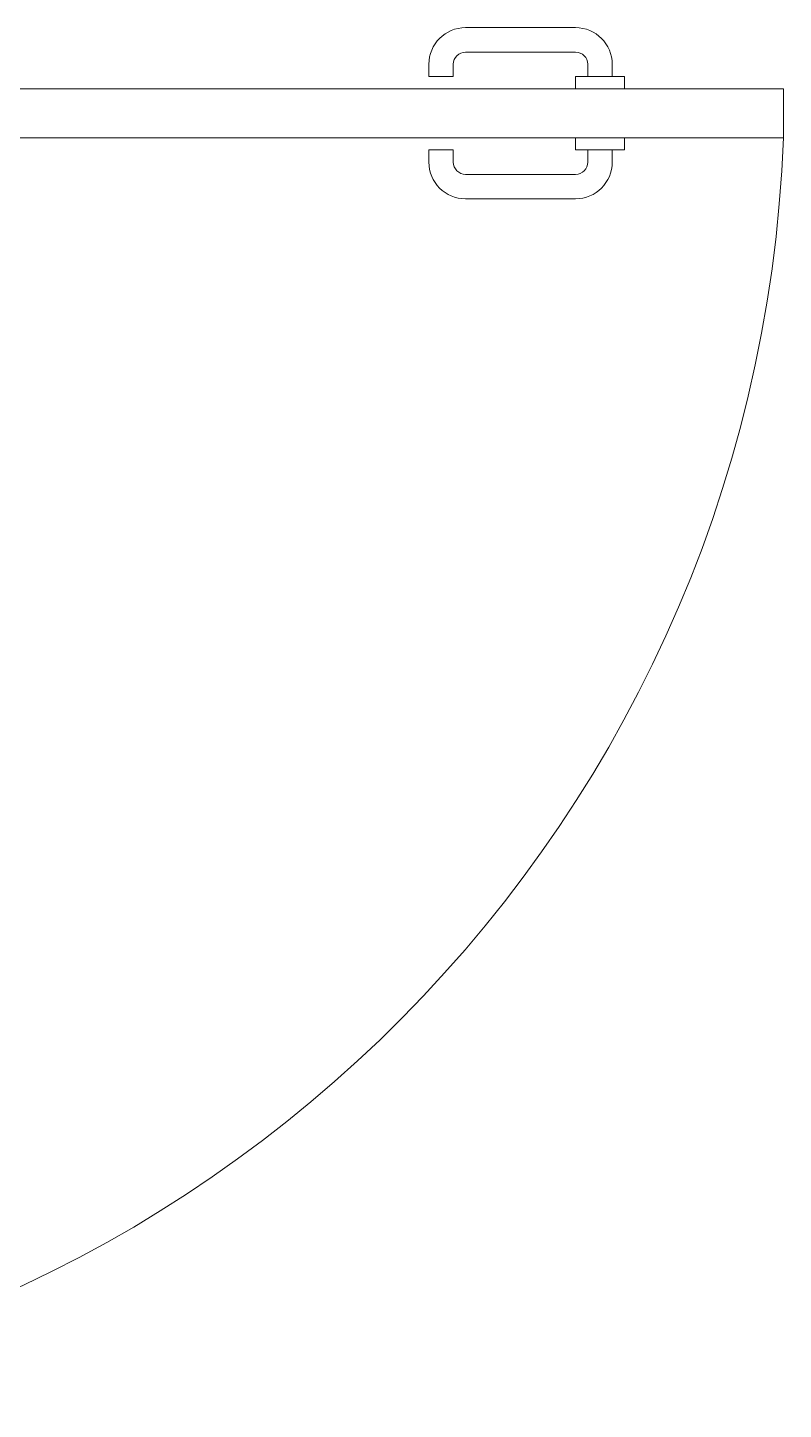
# Model space of a CAD drawing. Header units: metres. Extents: x 75097 to 220695, y -1557923 to -1361206.
# Drawn here: x 100961 to 101580, y -1449543 to -1448413 of the extents above; entities that cross this region are included whole.
import ezdxf

# ---------------------------------------------------------------- set-up
doc = ezdxf.new("R2010")
doc.units = ezdxf.units.M
doc.layers.get('0').update_dxf_attribs({"lineweight": 0})
doc.layers.add('A-100 - Copy$0$Wooden Joinery', color=8, linetype='Continuous', lineweight=0)

# ---------------------------------------------------------------- blocks, each defined once
blk = doc.blocks.new('A-100 - Copy$0$A$C72370EFE')
at = {"layer": 'A-100 - Copy$0$Wooden Joinery'}
for p, q in [((-0.01, -0.03), (-0.01, -0.07)), ((0, -0.03), (-0.01, -0.03)), ((0.04, -0.03), (0.05, -0.03)), ((0.05, -0.03), (0.05, -0.07)), ((-0.01, -0.04), (-0.02, -0.04)), ((0.05, -0.04), (0.06, -0.04)), ((-0.01, -0.06), (-0.02, -0.06)), ((0.05, -0.06), (0.06, -0.06)), ((-0.05, -0.07), (-0.05, -0.16)), ((-0.03, -0.07), (-0.03, -0.16)), ((0, -0.07), (-0.01, -0.07)), ((0.04, -0.07), (0.05, -0.07)), ((0.07, -0.07), (0.07, -0.16)), ((0.09, -0.07), (0.09, -0.16)), ((-0.01, -0.17), (-0.02, -0.17)), ((-0.01, -0.17), (-0.01, -0.19)), ((0.05, -0.17), (0.06, -0.17)), ((0.05, -0.17), (0.05, -0.19)), ((-0.01, -0.19), (-0.02, -0.19)), ((0.05, -0.19), (0.06, -0.19))]:
    blk.add_line(p, q, dxfattribs=at)
for centre, radius, start, end in [((-0.02, -0.07), 0.03, 90, 180), ((0.06, -0.07), 0.03, 0, 90), ((-0.02, -0.07), 0.01, 90, 180), ((0.06, -0.07), 0.01, 0, 90), ((-0.02, -0.16), 0.03, 180, 270), ((-0.02, -0.16), 0.01, 180, 270), ((0.06, -0.16), 0.01, 270, 0), ((0.06, -0.16), 0.03, 270, 0)]:
    blk.add_arc(centre, radius, start, end, dxfattribs=at)
blk = doc.blocks.new('A-100 - Copy')
at = {"layer": 'A-100 - Copy$0$Wooden Joinery', "elevation": 2.4}
blk.add_lwpolyline([(100500.3, -1448502.7), (101579.6, -1448502.7), (101579.6, -1448462.7), (100500.3, -1448462.7)], close=True, dxfattribs=at)
at = {"layer": 'A-100 - Copy$0$Wooden Joinery'}
blk.add_arc((100500.3, -1448462.7, 2.4), 1080, 270, 357.8773, dxfattribs=at)
at = {"layer": 'A-100 - Copy$0$Wooden Joinery', "xscale": -999.9999999998854, "yscale": 999.9999999998854, "zscale": 999.9999999998854, "rotation": 270}
blk.add_blockref('A-100 - Copy$0$A$C72370EFE', (101479.6, -1448502.7, 2.4), dxfattribs=at)

msp = doc.modelspace()

# ---------------------------------------------------------------- block references
msp.add_blockref('A-100 - Copy', (0, 0))

doc.saveas('drawing.dxf')
